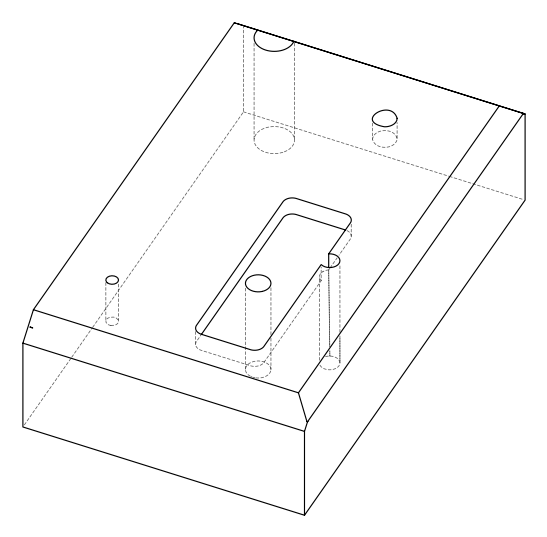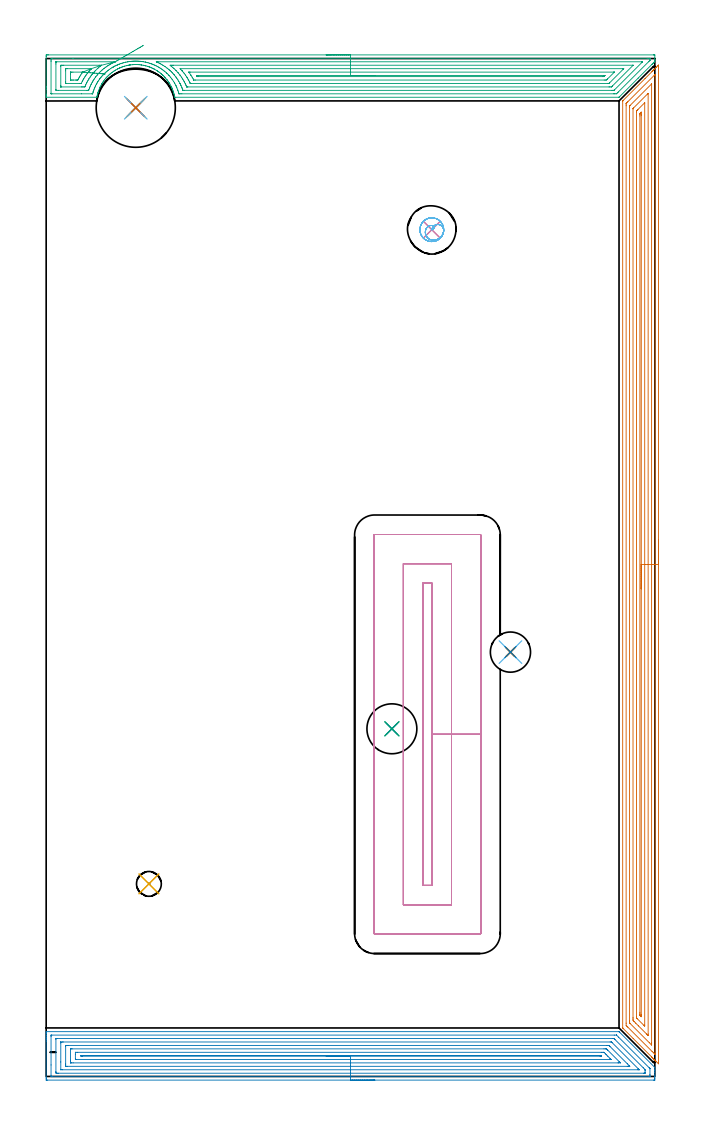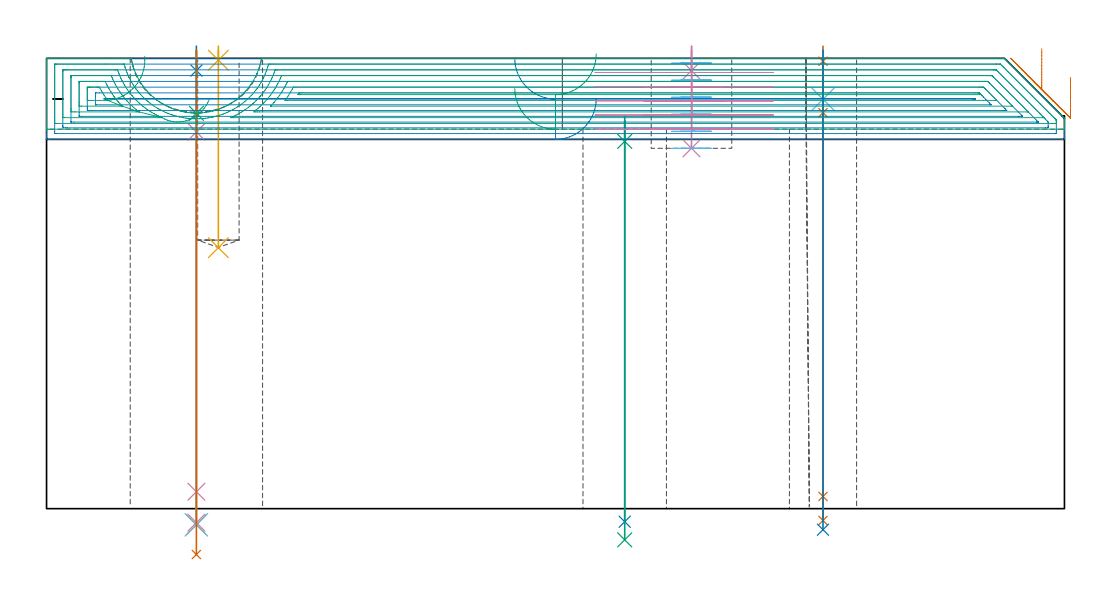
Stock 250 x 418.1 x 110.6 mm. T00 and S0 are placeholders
(PLAN: 22 operations, 14 tool changes, 64.5 min)
(1 SPOT_DRILL | STEP1HOLE | NXT0321_9005460120000 | 0.03 min | 3 mm3)
(2 SPOT_DRILL_1 | STEP1HOLE_1 | NXT0321_9005460120000 | 0.05 min | 183 mm3)
(3 SPOT_DRILL_2 | STEP1HOLE_2 | NXT0321_9005460120000 | 0.05 min | 2143 mm3)
(4 SPOT_DRILL_3 | STEP1POCKET | NXT0321_9005460120000 | 0.05 min | 183 mm3)
(5 SPOT_DRILL_4 | STEP1POCKET_1 | NXT0321_9005460120000 | 0.03 min | 1 mm3)
(6 DRILL_BLIND_HOLE_INTO_CENTER | STEP1HOLE | NXT0301_038 | 0.05 min | 318 mm3)
(7 GUN_DRILL_THROUGH_HOLE | STEP1HOLE | UGT0307_002 | 0.53 min | 2832 mm3)
(8 SPADE_DRILL_TO_ENLARGE_THROUGH_HOLE | STEP1HOLE | UGT0306_007 | 0.47 min | 20452 mm3)
(9 DRILL_BLIND_HOLE_INTO_CENTER_1 | STEP1HOLE_1 | NXT0301_061 | 0.06 min | 661 mm3)
(10 GUN_DRILL_THROUGH_HOLE_1 | STEP1HOLE_1 | UGT0307_005 | 0.53 min | 5273 mm3)
(11 DRILL_TO_ENLARGE_THROUGH_HOLE | STEP1HOLE_1 | NXT0301_102 | 0.47 min | 9668 mm3)
(12 DRILL_TO_ENLARGE_THROUGH_HOLE_1 | STEP1HOLE_1 | NXT0301_102 | 0.47 min | 0 mm3)
(13 DRILL_TO_ENLARGE_THROUGH_HOLE_2 | STEP1HOLE_1 | UGT0301_001 | 0.5 min | 75901 mm3)
(14 DRILL_THROUGH_HOLE_INTO_CENTER | STEP1HOLE_2 | NXT0301_065 | 0.4 min | 6303 mm3)
(15 DRILL_TO_ENLARGE_THROUGH_HOLE_3 | STEP1HOLE_2 | UGT0301_050 | 0.42 min | 28011 mm3)
(16 DRILL_BLIND_HOLE_INTO_CENTER_2 | STEP1POCKET | NXT0301_128 | 0.1 min | 2188 mm3)
(17 DRILL_BLIND_HOLE_INTO_CENTER_3 | STEP1POCKET_1 | NXT0301_073 | 0.2 min | 3678 mm3)
(18 MILL_ROUGH_BLIND_HOLE_CONTOUR | STEP1POCKET | NXT0201_013 | Spiral | 1.37 min | 4421 mm3)
(19 AREA_MILL | FG_CHAMFER_SURFACE | UGT0205_001 | 19.2 min | 45037 mm3)
(20 AREA_MILL_1 | FG_CHAMFER_SURFACE_1 | UGT0205_001 | 15.83 min | 47993 mm3)
(21 AREA_MILL_2 | FG_CHAMFER_SURFACE_2 | UGT0205_001 | 13.03 min | 34704 mm3)
(22 MILL_RECTANGULAR_POCKET | POCKET_RECTANGULAR_STRAIGHT | UGT0201_010 | Follow Part, ap 4, ae 75% | 10.64 min | 179984 mm3)
(TOOL NXT0321_9005460120000 | NC Spot Drill, 142deg, 12mm, Carbide, Uncoated | D12 PA142 FL30 Z2)
(TOOL NXT0301_038 | Carbide Drill 6.7mm [860.1-0670-034A1-MM 2214] | D6.7 PA140 FL53 Z2)
(TOOL UGT0307_002 | Gun Drill 6 mm | D6 PA130 FL24 Z1)
(TOOL UGT0306_007 | Spade Drill 16.5mm | D16.5 PA132 FL10 Z2)
(TOOL NXT0301_061 | Carbide Drill 9mm [860.1-0900-027A1-MM 2214] | D9 PA140 FL47 Z2)
(TOOL UGT0307_005 | Gun Drill 8.3 mm | D8.3 PA130 FL24 Z1)
(TOOL NXT0301_102 | Carbide Drill 13.5mm [860.1-1350-108A1-MM 2214] | D13.5 PA140 FL123 Z2)
(TOOL UGT0301_001 | Twist Drill 32.5 mm | D32.5 PA118 FL185 Z2)
(TOOL NXT0301_065 | Carbide Drill 9.4mm [860.1-0940-075A1-MM 2214] | D9.4 PA140 FL98 Z2)
(TOOL UGT0301_050 | Twist Drill 20.5 mm | D20.5 PA118 FL145 Z2)
(TOOL NXT0301_128 | Carbide Drill 12mm [861.1-1200-036A1-GP GC34] | D12 PA150 FL37.4 Z2)
(TOOL NXT0301_073 | Carbide Drill 10.2mm [860.1-1020-031A1-MM 2214] | D10.2 PA140 FL55 Z2)
(TOOL NXT0201_013 | ENDMILL 10mm | D10 FL30 Z4)
(TOOL UGT0205_001 | Chamfer Mill 20 x 3 x 45 deg. | D20 FL50 Z2)
(TOOL UGT0201_010 | End Mill 16 mm | D16 FL22 Z2)
(OP 1 SPOT_DRILL)
G17 G21 G94 G90
T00 M6
G54
G17 G0 G90 X190.7 Y174.3 S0 M3
G43 Z120.6 H0
G94 G81 G98 Z109.886 F250. R113.6
G80
M5
M2
(OP 2 SPOT_DRILL_1)
G17 G21 G94 G90
T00 M6
G54
G17 G0 G90 X36.8 Y397.9 S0 M3
G43 Z120.6 H0
G94 G81 G98 Z107.6 F250. R113.6
G80
M5
M2
(OP 3 SPOT_DRILL_2)
G17 G21 G94 G90
T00 M6
G54
G17 G0 G90 X142. Y142.8 S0 M3
G43 Z120.6 H0
G94 G81 G98 Z90.2 F250. R96.2
G80
M5
M2
(OP 4 SPOT_DRILL_3)
G17 G21 G94 G90
T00 M6
G54
G17 G0 G90 X158.4 Y347.8 S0 M3
G43 Z120.6 H0
G94 G81 G98 Z107.6 F250. R113.6
G80
M5
M2
(OP 5 SPOT_DRILL_4)
G17 G21 G94 G90
T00 M6
G54
G17 G0 G90 X42.2 Y79.1 S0 M3
G43 Z120.6 H0
G94 G81 G98 Z110.161 F250. R113.6
G80
M5
M2
(OP 6 DRILL_BLIND_HOLE_INTO_CENTER)
G17 G21 G94 G90
T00 M6
G54
G17 G0 G90 X190.7 Y174.3 S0 M3
G43 Z120.6 H1
G94 G81 G98 Z100.55 F250. R112.6
G80
M5
M2
(OP 7 GUN_DRILL_THROUGH_HOLE)
G17 G21 G94 G90
T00 M6
G54
G17 G0 G90 X190.7 Y174.3 M8
G43 Z120.6 H0
Z110.357
S716 M3
G94 G1 Z97.243 F125. M26
G4 X.084
Z3. F250.
G4 X.084
Z-2.899 F125.
G4 X.084
M5
M9
G0 Z110.357
Z120.6
M2
(OP 8 SPADE_DRILL_TO_ENLARGE_THROUGH_HOLE)
G17 G21 G94 G90
T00 M6
G54
G17 G0 G90 X190.7 Y174.3 S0 M3
G43 Z120.6 H0
G94 G73 G98 Z-5.173 F250. Q14.472 R112.6
G80
M5
M2
(OP 9 DRILL_BLIND_HOLE_INTO_CENTER_1)
G17 G21 G94 G90
T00 M6
G54
G17 G0 G90 X36.8 Y397.9 S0 M3
G43 Z120.6 H1
G94 G81 G98 Z97.1 F250. R112.6
G80
M5
M2
(OP 10 GUN_DRILL_THROUGH_HOLE_1)
G17 G21 G94 G90
T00 M6
G54
G17 G0 G90 X36.8 Y397.9 M8
G43 Z120.6 H0
Z107.104
S716 M3
G94 G1 Z92.525 F125. M26
G4 X.084
Z4.15 F250.
G4 X.084
Z-3.435 F125.
G4 X.084
M5
M9
G0 Z107.104
Z120.6
M2
(OP 11 DRILL_TO_ENLARGE_THROUGH_HOLE)
G17 G21 G94 G90
T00 M6
G54
G17 G0 G90 X36.8 Y397.9 S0 M3
G43 Z120.6 H1
G94 G73 G98 Z-3.957 F250. Q12.729 R112.6
G80
M5
M2
(OP 12 DRILL_TO_ENLARGE_THROUGH_HOLE_1)
G17 G21 G94 G90
T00 M6
G54
G17 G0 G90 X36.8 Y397.9 S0 M3
G43 Z120.6 H1
G94 G73 G98 Z-3.957 F250. Q12.729 R112.6
G80
M5
M2
(OP 13 DRILL_TO_ENLARGE_THROUGH_HOLE_2)
G17 G21 G94 G90
T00 M6
G54
G17 G0 G90 X36.8 Y397.9 S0 M3
G43 Z120.6 H0
G94 G73 G98 Z-11.264 F250. Q30.466 R112.6
G80
M5
M2
(OP 14 DRILL_THROUGH_HOLE_INTO_CENTER)
G17 G21 G94 G90
T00 M6
G54
G17 G0 G90 X142. Y142.8 S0 M3
G43 Z120.6 H1
G94 G73 G98 Z-3.211 F250. Q8.765 R95.2
G80
M5
M2
(OP 15 DRILL_TO_ENLARGE_THROUGH_HOLE_3)
G17 G21 G94 G90
T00 M6
G54
G17 G0 G90 X142. Y142.8 S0 M3
G43 Z120.6 H0
G94 G73 G98 Z-7.659 F250. Q20.172 R95.2
G80
M5
M2
(OP 16 DRILL_BLIND_HOLE_INTO_CENTER_2)
G17 G21 G94 G90
T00 M6
G54
G17 G0 G90 X158.4 Y347.8 S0 M3
G43 Z120.6 H1
G94 G81 G98 Z88.5 F250. R112.6
G80
M5
M2
(OP 17 DRILL_BLIND_HOLE_INTO_CENTER_3)
G17 G21 G94 G90
T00 M6
G54
G17 G0 G90 X42.2 Y79.1 S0 M3
G43 Z120.6 H1
G94 G81 G98 Z64.1 F250. R112.6
G80
M5
M2
(OP 18 MILL_ROUGH_BLIND_HOLE_CONTOUR)
G17 G21 G94 G90
T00 M6
G54
G17 G0 G90 X158.4 Y347.8 S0 M3
G43 Z120.6 H0
Z109.417
G94 G3 X158.455 Y349.54 R0.871 F250.
X155.955 Y347.954 R2.518
X158.639 Y343.522 R3.252
X163.261 Y347.186 R4.215
X159.014 Y352.661 R4.9
X163.261 Y347.186 R-4.9
X161.138 Y349.924 R2.45
X158.4 Y347.8 R2.45
G0 Z105.233
G3 X158.455 Y349.54 R0.871
X155.955 Y347.954 R2.518
X158.639 Y343.522 R3.252
X163.261 Y347.186 R4.215
X159.014 Y352.661 R4.9
X163.261 Y347.186 R-4.9
X161.138 Y349.924 R2.45
X158.4 Y347.8 R2.45
G0 Z101.05
G3 X158.455 Y349.54 R0.871
X155.955 Y347.954 R2.518
X158.639 Y343.522 R3.252
X163.261 Y347.186 R4.215
X159.014 Y352.661 R4.9
X163.261 Y347.186 R-4.9
X161.138 Y349.924 R2.45
X158.4 Y347.8 R2.45
G0 Z96.867
G3 X158.455 Y349.54 R0.871
X155.955 Y347.954 R2.518
X158.639 Y343.522 R3.252
X163.261 Y347.186 R4.215
X159.014 Y352.661 R4.9
X163.261 Y347.186 R-4.9
X161.138 Y349.924 R2.45
X158.4 Y347.8 R2.45
G0 Z92.683
G3 X158.455 Y349.54 R0.871
X155.955 Y347.954 R2.518
X158.639 Y343.522 R3.252
X163.261 Y347.186 R4.215
X159.014 Y352.661 R4.9
X163.261 Y347.186 R-4.9
X161.138 Y349.924 R2.45
X158.4 Y347.8 R2.45
G0 Z88.5
G3 X158.455 Y349.54 R0.871
X155.955 Y347.954 R2.518
X158.639 Y343.522 R3.252
X163.261 Y347.186 R4.215
X159.014 Y352.661 R4.9
X163.261 Y347.186 R-4.9
X161.138 Y349.924 R2.45
X158.4 Y347.8 R2.45
G0 Z120.6
M5
M2
(OP 19 AREA_MILL)
G17 G21 G94 G90
T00 M6
G54
G17 G0 G90 X251.5 Y220.3 S1061 M3
G43 Z120.6 H0
Z105.9
G94 G1 Y220.262 Z105.028 F250.
Y220.148 Z104.163
Y219.959 Z103.312
Y219.697 Z102.48
Y219.363 Z101.674
Y218.96 Z100.9
Y218.491 Z100.164
Y217.96 Z99.472
Y217.371 Z98.829
Y216.728 Z98.24
Y216.036 Z97.708
Y215.3 Z97.24
Y214.526 Z96.837
Y213.72 Z96.503
Y212.888 Z96.241
Y212.036 Z96.052
Y211.171 Z95.938
Y210.3 Z95.9
X251.499 Y5.32
X251.496 Y5.208 Z95.902
X251.494 Y5.206 Z95.904
X250.44 Y6.259 Z96.958
X250.271 Y6.426 Z97.123
X250.11 Y6.589 Z97.288
X249.994 Y6.705 Z97.404
X249.834 Y6.863 Z97.561
X249.682 Y7.017 Z97.716
X249.547 Y7.152 Z97.851
X249.397 Y7.301 Z97.998
X249.253 Y7.446 Z98.144
X249.101 Y7.598 Z98.297
X248.96 Y7.738 Z98.436
X248.825 Y7.874 Z98.573
X248.654 Y8.045 Z98.744
X241.089 Y15.61 Z106.309
X236.951 Y19.749 Z110.448
X236.805 Y19.894 Z110.591
X236.8 Y20.1 Z110.6
Y400.5
X236.803 Y400.695 Z110.589
X236.92 Y400.82 Z110.479
X245.975 Y409.876 Z101.423
X248.825 Y412.726 Z98.573
X248.96 Y412.862 Z98.436
X249.1 Y413.001 Z98.297
X249.253 Y413.154 Z98.144
X249.397 Y413.299 Z97.998
X249.547 Y413.448 Z97.851
X249.682 Y413.583 Z97.716
X249.834 Y413.737 Z97.561
X250.336 Y414.236 Z97.064
X250.589 Y414.49 Z96.809
X250.709 Y414.61 Z96.687
X251.268 Y415.168 Z96.132
X251.391 Y415.291 Z96.008
X251.485 Y415.383 Z95.913
X251.495 Z95.904
X251.499 Z95.899
X251.5 Y210.3 Z95.9
X250.086 Z97.314
X250.085 Y9.574 Z97.315
X250.084 Y9.384 Z97.316
X250.081 Y9.178 Z97.319
X250.079 Y9.091 Z97.321
X250.031 Y9.131 Z97.369
X249.768 Y9.384 Z97.632
X249.397 Y9.753 Z98.003
X248.872 Y10.277 Z98.528
X238.903 Y20.247 Z108.497
X238.535 Y20.617 Z108.865
X238.349 Y20.808 Z109.051
X238.256 Y20.905 Z109.144
X238.221 Y20.951 Z109.179
X238.214 Y21.886 Z109.186
Y398.714
X238.216 Y399.415 Z109.184
X238.22 Y399.607 Z109.18
X238.221 Y399.647 Z109.179
X238.246 Y399.684 Z109.154
X238.311 Y399.755 Z109.089
X238.41 Y399.858 Z108.99
X238.534 Y399.984 Z108.866
X238.903 Y400.353 Z108.497
X249.765 Y411.215 Z97.635
X249.867 Y411.315 Z97.533
X250.025 Y411.467 Z97.375
X250.078 Y411.516 Z97.322
X250.082 Y411.409 Z97.318
X250.084 Y411.215 Z97.316
X250.085 Y411.027 Z97.315
X250.086 Y210.3 Z97.314
X248.672 Z98.728
X248.671 Y13.697 Z98.729
X248.667 Y12.956 Z98.733
X248.666 Y12.953 Z98.734
X248.65 Y12.956 Z98.75
X248.523 Y13.079 Z98.878
X247.75 Y13.849 Z99.65
X239.778 Y21.823 Z107.622
X239.716 Y21.886 Z107.684
X239.652 Y21.959 Z107.748
X239.635 Y22.003 Z107.765
X239.633 Y22.033 Z107.767
X239.629 Y22.779 Z107.771
Y22.931
Y397.973
X239.631 Y398.344 Z107.769
X239.633 Y398.529 Z107.767
X239.636 Y398.617 Z107.764
X239.716 Y398.714 Z107.684
X239.746 Y398.746 Z107.654
X239.778 Y398.778 Z107.622
X248.582 Y407.583 Z98.818
X248.645 Y407.644 Z98.755
X248.657 Y407.649 Z98.743
X248.665 Y407.651 Z98.735
X248.667 Y407.644 Z98.733
X248.671 Y407.543 Z98.729
Y407.492
X248.672 Y210.3 Z98.728
X247.257 Z100.143
Y17.421
X247.256 Y16.928 Z100.144
X247.254 Y16.857 Z100.146
X247.251 Y16.818 Z100.149
X247.248 Y16.813 Z100.152
X247.18 Y16.877 Z100.22
X246.914 Y17.136 Z100.486
X246.774 Y17.275 Z100.626
X246.628 Y17.421 Z100.772
X243.276 Y20.773 Z104.124
X242.163 Y21.886 Z105.237
X241.527 Y22.525 Z105.873
X241.279 Y22.779 Z106.121
X241.05 Y23.031 Z106.35
X241.046 Y23.269 Z106.354
X241.044 Y23.672 Z106.356
X241.043 Y24.166 Z106.357
Y397.422
X241.045 Y397.522 Z106.355
X241.048 Y397.571 Z106.352
X241.051 Y397.59 Z106.349
X241.065 Y397.606 Z106.335
X241.271 Y397.821 Z106.129
X247.144 Y403.694 Z100.256
X247.204 Y403.752 Z100.196
X247.246 Y403.787 Z100.154
X247.25 Y403.789 Z100.15
X247.253 Y403.777 Z100.147
X247.256 Y403.745 Z100.144
X247.257 Y403.692 Z100.143
Y403.578
Y210.3
X245.843 Z101.557
Y21.05
X245.842 Y20.993 Z101.558
X245.836 Y20.676 Z101.564
X245.734 Y20.773 Z101.666
X245.507 Y20.993 Z101.893
X242.826 Y23.672 Z104.574
X242.673 Y23.827 Z104.727
X242.55 Y23.955 Z104.85
X242.47 Y24.04 Z104.93
X242.464 Y24.091 Z104.936
X242.457 Y24.507 Z104.943
Y24.565
Y396.035
X242.462 Y396.453 Z104.938
X242.464 Y396.553 Z104.936
X242.518 Y396.612 Z104.882
X242.613 Y396.712 Z104.787
X242.826 Y396.928 Z104.574
X243.053 Y397.155 Z104.347
X245.704 Y399.806 Z101.696
X245.801 Y399.903 Z101.599
X245.817 Y399.917 Z101.583
X245.833 Y399.928 Z101.567
X245.836 Z101.564
X245.838 Y399.911 Z101.562
X245.843 Y399.664 Z101.557
Y399.607
Y210.3
X244.429 Z102.971
Y25.458
X244.428 Y25.174 Z102.972
X244.423 Y24.565 Z102.977
X244.422 Y24.547 Z102.978
X244.392 Y24.565 Z103.008
X244.15 Y24.801 Z103.25
X243.99 Y24.965 Z103.41
X243.91 Y25.049 Z103.49
X243.878 Y25.096 Z103.522
X243.876 Y25.173 Z103.524
X243.873 Y25.458 Z103.527
X243.872 Y25.742 Z103.528
X243.871 Y26.351 Z103.529
Y394.534
X243.873 Y395.142 Z103.527
X243.875 Y395.423 Z103.525
X243.878 Y395.517 Z103.522
X243.937 Y395.579 Z103.463
X244.15 Y395.8 Z103.25
X244.266 Y395.917 Z103.134
X244.384 Y396.035 Z103.016
X244.402 Y396.049 Z102.998
X244.417 Y396.059 Z102.983
X244.422 Y396.035 Z102.978
X244.425 Y396.001 Z102.975
X244.428 Y395.752 Z102.972
X244.429 Y395.142 Z102.971
Y394.857
Y210.3
Y209.428 Z103.009
Y208.563 Z103.123
Y207.712 Z103.312
Y206.88 Z103.574
Y206.074 Z103.908
Y205.3 Z104.311
Y204.564 Z104.78
Y203.872 Z105.311
Y203.229 Z105.9
Y202.639 Z106.543
Y202.108 Z107.235
Y201.64 Z107.971
Y201.237 Z108.745
Y200.903 Z109.551
Y200.641 Z110.383
Y200.452 Z111.235
Y200.338 Z112.099
Y200.3 Z112.971
G0 Z120.6
M5
M2
(OP 20 AREA_MILL_1)
G17 G21 G94 G90
T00 M6
G54
G17 G0 G90 X135. Y-1.5 S1061 M3
G43 Z120.6 H0
Z100.7
G94 G1 X134.962 Z99.828 F250.
X134.848 Z98.964
X134.659 Z98.112
X134.397 Z97.28
X134.063 Z96.474
X133.66 Z95.7
X133.191 Z94.964
X132.66 Z94.272
X132.071 Z93.629
X131.428 Z93.04
X130.736 Z92.509
X130. Z92.04
X129.226 Z91.637
X128.42 Z91.303
X127.588 Z91.041
X126.736 Z90.852
X125.871 Z90.738
X125. Z90.7
X0.596
X0.011 Y-1.494 Z90.703
X0.007 Y-1.492 Z90.705
X0.002 Y-0.91 Z91.288
X0. Y-0.314 Z91.883
Y14.54 Z106.734
Y15.135 Z107.329
Y15.727 Z107.924
Y16.027 Z108.223
Y16.618 Z108.814
Y16.918 Z109.113
Y17.518 Z109.718
Y17.81 Z110.009
Y18.003 Z110.202
X0.008 Y18.354 Z110.545
X0.01 Y18.397 Z110.588
X0.15 Y18.4 Z110.6
X235.135
X235.295 Y18.395 Z110.591
X235.43 Y18.27 Z110.47
X235.47 Y18.23 Z110.43
X235.581 Y18.121 Z110.317
X250. Y3.701 Z95.898
Y3.547 Z95.747
Y2.656 Z94.855
Y2.365 Z94.565
Y1.765 Z93.96
Y0.573 Z92.77
Y-0.018 Z92.176
Y-0.614 Z91.581
X249.998 Y-0.91 Z91.286
X249.993 Y-1.491 Z90.705
X249.988 Y-1.493 Z90.703
X249.404 Y-1.5 Z90.7
X125.
Y-0.086 Z92.114
X2.38 Y-0.085 Z92.115
X2.312 Y-0.084 Z92.116
X2.177 Y-0.079 Z92.121
X2.01 Y-0.066 Z92.134
X2.008 Y-0.018 Z92.182
X2.001 Y0.36 Z92.56
X2. Y4.723 Z96.923
X2.001 Y16.405 Z108.605
X2.008 Y16.918 Z109.118
X2.01 Y16.963 Z109.163
X2.024 Y16.979 Z109.179
X2.312 Y16.986 Z109.186
X233.352
X234.178 Y16.983 Z109.183
X234.244 Y16.98 Z109.18
X234.26 Y16.978 Z109.178
X234.283 Y16.96 Z109.16
X234.329 Y16.918 Z109.118
X235.135 Y16.115 Z108.315
X247.703 Y3.547 Z95.747
X247.783 Y3.464 Z95.664
X247.942 Y3.296 Z95.496
X247.99 Y3.237 Z95.437
X247.994 Y3.215 Z95.415
X247.999 Y3.169 Z95.369
X248. Y0.873 Z93.073
X247.999 Y0.495 Z92.695
X247.992 Y-0.018 Z92.182
X247.99 Y-0.063 Z92.137
X247.975 Y-0.079 Z92.121
X247.688 Y-0.086 Z92.114
X125.
Y1.328 Z93.528
X5.055 Y1.329 Z93.529
X4.598 Y1.33 Z93.53
X4.163 Y1.333 Z93.533
X4.027 Y1.335 Z93.535
X4.01 Y1.602 Z93.802
X4.004 Y1.765 Z93.965
X4.001 Y1.927 Z94.127
Y15.297 Z107.497
X4.006 Y15.461 Z107.661
X4.01 Y15.564 Z107.764
X4.055 Y15.566 Z107.766
X4.163 Y15.568 Z107.768
X4.619 Y15.571 Z107.771
X232.916
X233.134 Y15.57 Z107.77
X233.187 Y15.567 Z107.767
X233.211 Y15.565 Z107.765
X233.24 Y15.549 Z107.749
X233.352 Y15.445 Z107.645
X233.665 Y15.135 Z107.335
X245.253 Y3.547 Z95.747
X245.837 Y2.959 Z95.159
X245.981 Y2.808 Z95.008
X245.99 Y2.656 Z94.856
X245.997 Y2.496 Z94.696
X245.999 Y1.765 Z93.965
Y1.602 Z93.802
X245.994 Y1.438 Z93.638
X245.99 Y1.336 Z93.536
X245.945 Y1.334 Z93.534
X245.837 Y1.332 Z93.532
X245.381 Y1.329 Z93.529
X125. Y1.328 Z93.528
Y2.743 Z94.943
X6.752
X6.028 Y2.748 Z94.948
X6.013 Y2.749 Z94.949
X6.01 Y2.763 Z94.963
X6.005 Y2.811 Z95.011
X6.001 Y2.909 Z95.109
X6. Y5.945 Z98.145
Y13.772 Z105.972
X6.002 Y13.981 Z106.181
X6.005 Y14.086 Z106.286
X6.01 Y14.137 Z106.337
X6.015 Y14.151 Z106.351
X6.038 Y14.152 Z106.352
X6.839 Y14.157 Z106.357
X6.925
X231.655
X232.057 Y14.155 Z106.355
X232.157 Y14.152 Z106.352
X232.179 Y14.151 Z106.351
X232.207 Y14.132 Z106.332
X232.275 Y14.069 Z106.269
X232.46 Y13.89 Z106.09
X243.161 Y3.189 Z95.389
X243.5 Y2.845 Z95.045
X243.57 Y2.769 Z94.969
X243.587 Y2.749 Z94.949
X243.562 Y2.747 Z94.947
X243.483 Y2.745 Z94.945
X243.161 Y2.743 Z94.943
X243.075
X125.
Y4.157 Z96.357
X8.622
X8.01 Y4.159 Z96.359
X8.008 Y4.16 Z96.36
X8.003 Y4.166 Z96.366
X8.001 Y4.439 Z96.639
X8. Y5.061 Z97.261
X8.001 Y12.461 Z104.661
X8.003 Y12.617 Z104.817
X8.007 Y12.694 Z104.894
X8.009 Y12.728 Z104.928
X8.059 Y12.736 Z104.936
X8.343 Y12.74 Z104.94
X8.622 Y12.742 Z104.942
X9.232 Y12.743 Z104.943
X230.395
X230.676 Y12.742 Z104.942
X230.958 Y12.739 Z104.939
X231.142 Y12.736 Z104.936
X231.242 Y12.648 Z104.848
X231.437 Y12.461 Z104.661
X231.568 Y12.333 Z104.533
X238.702 Y5.199 Z97.399
X239.461 Y4.439 Z96.639
X239.594 Y4.302 Z96.502
X239.717 Y4.163 Z96.363
X239.692 Y4.161 Z96.361
X239.594 Y4.16 Z96.36
X238.984 Y4.157 Z96.357
X238.702
X125.
Y5.571 Z97.771
X11.056
X10.406 Y5.572 Z97.772
X10.162 Y5.574 Z97.774
X10.052 Y5.578 Z97.778
X10.009 Y5.583 Z97.783
X10.007 Y5.607 Z97.807
X10.002 Y5.734 Z97.934
X10. Y6.222 Z98.422
Y6.627 Z98.827
X10.001 Y11.083 Z103.283
X10.006 Y11.219 Z103.419
X10.01 Y11.32 Z103.52
X10.081 Y11.322 Z103.522
X10.406 Y11.327 Z103.527
X10.647 Y11.328 Z103.528
X229.134 Y11.329 Z103.529
X229.785 Y11.327 Z103.527
X230.03 Y11.325 Z103.525
X230.102 Y11.322 Z103.522
X230.375 Y11.065 Z103.265
X230.577 Y10.873 Z103.073
X230.676 Y10.776 Z102.976
X235.326 Y6.126 Z98.326
X235.514 Y5.934 Z98.134
X235.86 Y5.578 Z97.778
X235.781 Y5.576 Z97.776
X235.135 Y5.572 Z97.772
X234.894 Y5.571 Z97.771
X125.
Y6.985 Z99.185
X12.189 Y6.986 Z99.186
X12.062 Y6.987 Z99.187
X12.026 Y6.99 Z99.19
X12.011 Y6.992 Z99.192
X12.009 Y7.001 Z99.201
X12.003 Y7.05 Z99.25
X12.001 Y7.113 Z99.313
X12. Y9.085 Z101.285
X12.004 Y9.787 Z101.987
X12.007 Y9.881 Z102.081
X12.01 Y9.901 Z102.101
X12.023 Y9.908 Z102.108
X12.065 Y9.911 Z102.111
X12.189 Y9.913 Z102.113
X12.953 Y9.915 Z102.115
X228.001
X228.766 Y9.914 Z102.114
X228.893 Y9.912 Z102.112
X229.02 Y9.908 Z102.108
X229.09 Y9.902 Z102.102
X229.13 Y9.865 Z102.065
X229.212 Y9.787 Z101.987
X229.785 Y9.218 Z101.418
X230.107 Y8.896 Z101.096
X230.676 Y8.327 Z100.527
X231.568 Y7.434 Z99.634
X231.886 Y7.113 Z99.313
X231.99 Y7.003 Z99.203
X231.998 Y6.993 Z99.193
X231.975 Y6.991 Z99.191
X231.909 Y6.988 Z99.188
X231.824 Y6.986 Z99.186
X231.696 Y6.985 Z99.185
X125.
Y8.4 Z100.6
X14.865
X14.465 Y8.403 Z100.603
X14.369 Y8.407 Z100.607
X14.053 Y8.45 Z100.65
X14.375 Y8.494 Z100.694
X14.764 Y8.499 Z100.699
X14.865 Y8.5 Z100.7
X227.505
X227.9 Y8.498 Z100.698
X228.001 Y8.496 Z100.696
X228.046 Y8.494 Z100.694
X228.096 Y8.446 Z100.646
X228.134 Y8.406 Z100.606
X228.101 Y8.404 Z100.604
X228.001 Y8.402 Z100.602
X227.606 Y8.4 Z100.6
X227.505
X125.
X124.128 Z100.638
X123.263 Z100.751
X122.412 Z100.94
X121.58 Z101.203
X120.774 Z101.536
X120. Z101.939
X119.264 Z102.408
X118.572 Z102.939
X117.929 Z103.528
X117.339 Z104.172
X116.808 Z104.864
X116.34 Z105.6
X115.937 Z106.373
X115.603 Z107.179
X115.341 Z108.011
X115.152 Z108.863
X115.038 Z109.728
X115. Z110.6
G0 Z120.6
M5
M2
(OP 21 AREA_MILL_2)
G17 G21 G94 G90
T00 M6
G54
G17 G0 G90 X115. Y419.6 S1061 M3
G43 Z120.6 H0
Z103.2
G94 G1 X115.038 Z102.328 F250.
X115.152 Z101.464
X115.341 Z100.612
X115.603 Z99.78
X115.937 Z98.974
X116.34 Z98.2
X116.808 Z97.464
X117.34 Z96.772
X117.929 Z96.129
X118.572 Z95.54
X119.264 Z95.009
X120. Z94.54
X120.774 Z94.137
X121.58 Z93.803
X122.412 Z93.541
X123.264 Z93.352
X124.128 Z93.238
X125. Z93.2
X249.404
X249.659 Y419.598 Z93.202
X249.997 Y419.591 Z93.205
X250. Y419.518 Z93.279
Y418.347 Z94.448
Y417.757 Z95.042
Y417.256 Z95.543
X249.999 Y417.033 Z95.76
X249.989 Y416.889 Z95.9
X249.85 Y416.749 Z96.049
X249.697 Y416.595 Z96.2
X249.547 Y416.446 Z96.352
X249.404 Y416.303 Z96.495
X249.259 Y416.157 Z96.639
X249.117 Y416.016 Z96.782
X248.958 Y415.857 Z96.941
X248.821 Y415.719 Z97.077
X243.161 Y410.061 Z102.738
X235.581 Y402.48 Z110.318
X235.406 Y402.306 Z110.492
X235.295 Y402.203 Z110.589
X235.135 Y402.2 Z110.6
X53.211
X52.806 Y402.207 Z110.593
X52.582 Y403.266 Z109.534
X52.477 Y403.661 Z109.139
X52.361 Y404.055 Z108.744
X52.253 Y404.378 Z108.419
X52.221 Y404.474 Z108.325
X52.064 Y404.946 Z107.853
X51.718 Y405.835 Z106.961
X51.688 Y405.905 Z106.89
X51.606 Y406.081 Z106.712
X51.529 Y406.251 Z106.548
X51.498 Y406.318 Z106.48
X51.295 Y406.728 Z106.072
X50.816 Y407.617 Z105.18
X50.682 Y407.834 Z104.962
X50.529 Y408.085 Z104.715
X50.405 Y408.272 Z104.524
X50.286 Y408.456 Z104.344
X50.251 Y408.509 Z104.291
X50.09 Y408.74 Z104.06
X49.9 Y409.01 Z103.787
X49.794 Y409.148 Z103.647
X49.644 Y409.344 Z103.455
X49.601 Y409.4 Z103.399
X49.006 Y410.122 Z102.676
X48.858 Y410.29 Z102.508
X48.695 Y410.462 Z102.335
X48.455 Y410.716 Z102.083
X48.102 Y411.073 Z101.726
X47.987 Y411.181 Z101.618
X47.861 Y411.294 Z101.505
X47.81 Y411.338 Z101.459
X47.75 Y411.392 Z101.407
X47.563 Y411.559 Z101.24
X47.482 Y411.63 Z101.166
X47.386 Y411.717 Z101.082
X47.266 Y411.824 Z100.975
X47.218 Y411.866 Z100.932
X47.148 Y411.922 Z100.874
X46.975 Y412.065 Z100.735
X46.966 Y412.073 Z100.727
X46.324 Y412.562 Z100.236
X45.987 Y412.798 Z99.999
X45.745 Y412.962 Z99.836
X45.631 Y413.035 Z99.763
X45.43 Y413.163 Z99.635
X44.536 Y413.687 Z99.113
X44.379 Y413.772 Z99.028
X44.22 Y413.854 Z98.946
X43.981 Y413.966 Z98.831
X43.848 Y414.029 Z98.766
X43.642 Y414.128 Z98.669
X43.341 Y414.258 Z98.539
X42.748 Y414.516 Z98.283
X42.445 Y414.633 Z98.163
X42.31 Y414.682 Z98.115
X42.14 Y414.743 Z98.052
X42.064 Y414.767 Z98.027
X41.854 Y414.839 Z97.961
X41.841 Y414.843 Z97.957
X41.618 Y414.904 Z97.89
X40.96 Y415.095 Z97.701
X40.807 Y415.131 Z97.665
X40.726 Y415.15 Z97.645
X40.244 Y415.266 Z97.533
X40.066 Y415.308 Z97.491
X39.835 Y415.348 Z97.449
X39.172 Y415.466 Z97.333
X39.038 Y415.482 Z97.317
X38.943 Y415.493 Z97.304
X38.278 Y415.574 Z97.223
X38.051 Y415.593 Z97.2
X37.864 Y415.61 Z97.187
X37.688 Y415.62 Z97.178
X37.384 Y415.637 Z97.161
X36.743 Z97.154
X36.49 Y415.64 Z97.156
X36.279 Y415.637 Z97.161
X36.268
X36.168 Y415.632 Z97.159
X36.15
X35.753 Y415.605 Z97.188
X35.596 Y415.594 Z97.199
X35.376 Y415.57 Z97.22
X34.701 Y415.501 Z97.293
X34.484 Y415.465 Z97.326
X34.294 Y415.437 Z97.359
X34.224 Y415.427 Z97.371
X34.034 Y415.396 Z97.401
X33.807 Y415.36 Z97.437
X33.592 Y415.312 Z97.481
X33.232 Y415.236 Z97.56
X32.913 Y415.168 Z97.63
X32.254 Y414.984 Z97.811
X32.019 Y414.92 Z97.878
X31.461 Y414.744 Z98.054
X31.363 Y414.707 Z98.09
X31.102 Y414.611 Z98.189
X30.691 Y414.441 Z98.355
X30.471 Y414.349 Z98.445
X30.255 Y414.263 Z98.537
X30.231 Y414.253 Z98.546
X30.025 Y414.155 Z98.642
X29.38 Y413.854 Z98.945
X29.337 Y413.831 Z98.967
X28.443 Y413.325 Z99.472
X28.4 Y413.298 Z99.499
X27.857 Y412.963 Z99.836
X27.614 Y412.798 Z100.
X27.549 Y412.754 Z100.044
X27.099 Y412.428 Z100.371
X26.655 Y412.091 Z100.708
X26.45 Y411.918 Z100.882
X26.284 Y411.776 Z101.02
X26.193 Y411.7 Z101.097
X25.761 Y411.32 Z101.478
X25.614 Y411.181 Z101.618
X25.337 Y410.9 Z101.896
X24.972 Y410.531 Z102.268
X24.867 Y410.425 Z102.374
X24.742 Y410.291 Z102.509
X24.674 Y410.211 Z102.587
X24.514 Y410.024 Z102.771
X24.361 Y409.847 Z102.949
X23.992 Y409.399 Z103.399
X23.654 Y408.945 Z103.854
X23.348 Y408.509 Z104.291
X23.079 Y408.102 Z104.698
X22.891 Y407.785 Z105.014
X22.792 Y407.619 Z105.181
X22.302 Y406.727 Z106.071
X22.185 Y406.501 Z106.297
X21.999 Y406.081 Z106.719
X21.891 Y405.837 Z106.963
X21.536 Y404.946 Z107.853
X21.291 Y404.242 Z108.556
X21.25 Y404.101 Z108.698
X21.236 Y404.054 Z108.744
X21.194 Y403.891 Z108.904
X21.156 Y403.747 Z109.049
X21.107 Y403.56 Z109.239
X21.004 Y403.165 Z109.635
X20.869 Y402.551 Z110.249
X20.822 Y402.336 Z110.457
X20.792 Y402.197 Z110.593
X20.661 Y402.2 Z110.6
X0.15
X0.01 Y402.202 Z110.588
X0.002 Y402.325 Z110.467
X0. Y402.454 Z110.345
Y402.863 Z109.936
Y403.453 Z109.342
Y405.5 Z107.297
Y406.081 Z106.713
Y406.667 Z106.128
Y418.933 Z93.864
X0.003 Y419.223 Z93.574
X0.01 Y419.592 Z93.205
X0.216 Y419.597 Z93.202
X0.596 Y419.599 Z93.201
X0.98 Y419.6 Z93.2
X125.
Y418.186 Z94.614
X246.893
X247.62 Y418.185 Z94.615
X247.787 Y418.183 Z94.617
X247.96 Y418.179 Z94.621
X247.991 Y418.175 Z94.625
X247.995 Y418.152 Z94.648
X247.997 Y418.126 Z94.674
X247.999 Y417.975 Z94.825
X247.993 Y417.471 Z95.329
X247.99 Y417.379 Z95.421
X247.977 Y417.339 Z95.461
X247.951 Y417.308 Z95.492
X247.871 Y417.224 Z95.576
X247.62 Y416.97 Z95.83
X247.431 Y416.781 Z96.019
X234.978 Y404.329 Z108.471
X234.609 Y403.97 Z108.83
X234.244 Y403.621 Z109.179
X234.075 Y403.619 Z109.181
X233.352 Y403.615 Z109.185
X233.187 Y403.614 Z109.186
X55.723
X54.995 Y403.615 Z109.185
X54.829 Y403.616 Z109.184
X54.582 Y403.621 Z109.179
X54.531 Y403.628 Z109.172
X54.512 Y403.679 Z109.121
X54.496 Y403.73 Z109.07
X54.41 Y404.028 Z108.772
X54.315 Y404.329 Z108.471
X54.103 Y404.993 Z107.807
X54.031 Y405.205 Z107.595
X53.994 Y405.312 Z107.488
X53.686 Y406.081 Z106.719
X53.382 Y406.79 Z106.01
X53.3 Y406.957 Z105.843
X53.211 Y407.134 Z105.666
X52.832 Y407.834 Z104.966
X52.697 Y408.079 Z104.721
X52.331 Y408.699 Z104.101
X52.32 Y408.716 Z104.084
X51.719 Y409.586 Z103.214
X51.428 Y409.974 Z102.826
X51.03 Y410.462 Z102.338
X50.536 Y411.047 Z101.753
X50.262 Y411.338 Z101.462
X49.644 Y411.965 Z100.835
X49.372 Y412.214 Z100.586
X48.752 Y412.764 Z100.036
X48.345 Y413.09 Z99.71
X47.861 Y413.461 Z99.339
X47.564 Y413.675 Z99.125
X47.146 Y413.966 Z98.834
X46.969 Y414.083 Z98.717
X46.638 Y414.292 Z98.509
X46.077 Y414.616 Z98.184
X45.676 Y414.843 Z97.957
X45.185 Y415.091 Z97.709
X44.687 Y415.332 Z97.468
X44.294 Y415.503 Z97.297
X43.789 Y415.719 Z97.081
X43.402 Y415.87 Z96.93
X43.154 Y415.962 Z96.838
X42.51 Y416.169 Z96.631
X41.854 Y416.363 Z96.437
X41.618 Y416.425 Z96.375
X40.932 Y416.595 Z96.205
X40.726 Y416.642 Z96.158
X40.665 Y416.656 Z96.144
X39.835 Y416.802 Z95.998
X39.581 Y416.844 Z95.956
X38.943 Y416.924 Z95.876
X38.562 Y416.969 Z95.831
X38.051 Y417.013 Z95.787
X37.6 Y417.038 Z95.762
X37.159 Y417.046 Z95.754
X36.697 Y417.049 Z95.751
X36.268 Y417.045 Z95.755
X35.827 Y417.028 Z95.772
X35.376 Y416.996 Z95.804
X35.004 Y416.96 Z95.84
X34.484 Y416.904 Z95.896
X34.206 Y416.868 Z95.932
X33.592 Y416.772 Z96.028
X33.439 Y416.745 Z96.055
X32.7 Y416.601 Z96.199
X32.67 Y416.595 Z96.205
X31.809 Y416.374 Z96.426
X31.288 Y416.23 Z96.57
X30.917 Y416.115 Z96.685
X30.612 Y416.018 Z96.782
X30.025 Y415.802 Z96.998
X29.964 Y415.778 Z97.022
X29.817 Y415.719 Z97.081
X29.336 Y415.52 Z97.28
X29.252 Y415.485 Z97.315
X29.133 Y415.431 Z97.369
X28.727 Y415.242 Z97.558
X28.241 Y415.01 Z97.79
X28.129 Y414.953 Z97.847
X27.925 Y414.843 Z97.957
X27.559 Y414.637 Z98.163
X27.478 Y414.591 Z98.209
X27.35 Y414.516 Z98.284
X27.004 Y414.306 Z98.494
X26.458 Y413.973 Z98.827
X26.447 Y413.966 Z98.834
X25.937 Y413.602 Z99.198
X25.566 Y413.332 Z99.468
X25.251 Y413.09 Z99.71
X24.935 Y412.834 Z99.966
X24.674 Y412.618 Z100.182
X24.457 Y412.427 Z100.373
X24.22 Y412.214 Z100.586
X23.997 Y412.003 Z100.797
X23.783 Y411.795 Z101.005
X23.553 Y411.563 Z101.237
X23.335 Y411.338 Z101.462
X23.122 Y411.111 Z101.689
X22.891 Y410.857 Z101.943
X22.707 Y410.642 Z102.158
X22.558 Y410.462 Z102.338
X22.311 Y410.155 Z102.645
X21.999 Y409.756 Z103.044
X21.926 Y409.658 Z103.142
X21.875 Y409.586 Z103.214
X21.566 Y409.135 Z103.665
X21.284 Y408.71 Z104.09
X21.107 Y408.43 Z104.37
X20.888 Y408.049 Z104.751
X20.767 Y407.834 Z104.966
X20.575 Y407.48 Z105.32
X20.296 Y406.957 Z105.843
X20.269 Y406.904 Z105.896
X20.215 Y406.786 Z106.014
X20.002 Y406.291 Z106.509
X19.915 Y406.081 Z106.719
X19.749 Y405.664 Z107.136
X19.573 Y405.205 Z107.595
X19.507 Y405.025 Z107.775
X19.324 Y404.498 Z108.302
X19.285 Y404.367 Z108.433
X19.275 Y404.329 Z108.471
X19.1 Y403.672 Z109.128
X19.087 Y403.637 Z109.163
X19.08 Y403.623 Z109.177
X19.066 Y403.621 Z109.179
X18.977 Y403.617 Z109.183
X18.796 Y403.615 Z109.185
X14.478 Y403.614 Z109.186
X2.38 Y403.615 Z109.185
X2.213 Y403.617 Z109.183
X2.04 Y403.621 Z109.179
X2.009 Y403.625 Z109.175
X2.005 Y403.648 Z109.152
X2.003 Y403.674 Z109.126
X2. Y403.826 Z108.974
Y416.968 Z95.832
X2.003 Y417.471 Z95.329
X2.008 Y417.836 Z94.964
X2.026 Y418.179 Z94.621
X2.38 Y418.183 Z94.617
X2.545 Y418.185 Z94.615
X11.033 Y418.186 Z94.614
X125.
Y416.772 Z96.028
X244.765 Y416.771 Z96.029
X244.826 Y416.77 Z96.03
X244.945 Y416.766 Z96.034
X244.952 Y416.765 Z96.035
X244.95 Y416.757 Z96.043
X244.945 Y416.746 Z96.054
X244.87 Y416.669 Z96.131
X244.796 Y416.595 Z96.205
X233.352 Y405.152 Z107.648
X233.252 Y405.063 Z107.737
X233.214 Y405.035 Z107.765
X233.173 Y405.034 Z107.766
X232.996 Y405.031 Z107.769
X232.64 Y405.029 Z107.771
X232.46 Y405.028 Z107.772
X56.779 Y405.029 Z107.771
X56.599 Y405.03 Z107.77
X56.239 Y405.036 Z107.764
X56.152 Y405.038 Z107.762
X56.141 Y405.061 Z107.739
X56.12 Y405.113 Z107.687
X56.087 Y405.205 Z107.595
X55.887 Y405.78 Z107.02
X55.77 Y406.081 Z106.719
X55.697 Y406.268 Z106.532
X55.395 Y406.957 Z105.843
X55.271 Y407.236 Z105.564
X54.995 Y407.8 Z105.
X54.958 Y407.87 Z104.93
X54.491 Y408.71 Z104.09
X54.103 Y409.349 Z103.451
X53.946 Y409.586 Z103.214
X53.635 Y410.045 Z102.755
X53.33 Y410.462 Z102.338
X53.211 Y410.62 Z102.18
X52.626 Y411.338 Z101.462
X52.488 Y411.503 Z101.297
X52.32 Y411.698 Z101.102
X51.837 Y412.214 Z100.586
X51.428 Y412.629 Z100.171
X50.942 Y413.09 Z99.71
X50.732 Y413.283 Z99.517
X50.536 Y413.457 Z99.343
X50.257 Y413.695 Z99.105
X49.922 Y413.966 Z98.834
X49.644 Y414.181 Z98.619
X48.758 Y414.837 Z97.963
X48.752 Y414.841 Z97.959
X48.211 Y415.188 Z97.612
X47.861 Y415.404 Z97.396
X47.329 Y415.719 Z97.081
X46.969 Y415.922 Z96.878
X46.519 Y416.161 Z96.639
X46.077 Y416.372 Z96.428
X45.603 Y416.595 Z96.205
X45.423 Y416.676 Z96.124
X45.265 Y416.75 Z96.05
X45.237 Y416.763 Z96.037
X45.256 Y416.765 Z96.035
X45.358 Y416.768 Z96.032
X45.717 Y416.771 Z96.029
X45.897
X125. Y416.772 Z96.028
Y415.357 Z97.443
X240.854
X240.986 Y415.355 Z97.445
X241.059 Y415.352 Z97.448
X241.089 Y415.35 Z97.45
X241.074 Y415.33 Z97.47
X241.04 Y415.292 Z97.508
X240.982 Y415.232 Z97.568
X232.585 Y406.834 Z105.966
X232.46 Y406.71 Z106.09
X232.241 Y406.501 Z106.299
X232.179 Y406.45 Z106.35
X232.087 Y406.447 Z106.353
X231.568 Y406.444 Z106.356
X231.2 Y406.443 Z106.357
X58.194
X57.932 Y406.444 Z106.356
X57.802 Y406.446 Z106.354
X57.738 Y406.45 Z106.35
X57.711 Y406.454 Z106.346
X57.67 Y406.534 Z106.266
X57.491 Y406.957 Z105.843
X57.363 Y407.259 Z105.541
X57.093 Y407.834 Z104.966
X56.779 Y408.459 Z104.341
X56.643 Y408.71 Z104.09
X56.487 Y408.996 Z103.804
X56.133 Y409.586 Z103.214
X55.887 Y409.987 Z102.813
X55.561 Y410.462 Z102.338
X54.995 Y411.263 Z101.537
X54.936 Y411.338 Z101.462
X54.716 Y411.612 Z101.188
X54.216 Y412.214 Z100.586
X54.103 Y412.346 Z100.454
X53.411 Y413.09 Z99.71
X53.211 Y413.296 Z99.504
X52.51 Y413.966 Z98.834
X52.32 Y414.142 Z98.658
X51.94 Y414.472 Z98.328
X51.503 Y414.843 Z97.957
X51.428 Y414.904 Z97.896
X51.121 Y415.144 Z97.656
X51.004 Y415.24 Z97.56
X50.911 Y415.35 Z97.45
X51.107 Y415.353 Z97.447
X51.428 Y415.356 Z97.444
X51.796 Y415.357 Z97.443
X52.32
X125.
Y413.943 Z98.857
X236.943
X237.113 Y413.941 Z98.859
X237.197 Y413.938 Z98.862
X237.225 Y413.936 Z98.864
X237.222 Y413.93 Z98.87
X237.188 Y413.891 Z98.909
X237.095 Y413.794 Z99.006
X237.011 Y413.709 Z99.091
X231.35 Y408.048 Z104.752
X231.252 Y407.954 Z104.846
X231.191 Y407.896 Z104.904
X231.158 Y407.867 Z104.933
X231.11 Y407.864 Z104.936
X230.676 Y407.857 Z104.943
X230.653
X59.43
X59.23 Y407.862 Z104.938
X59.21 Y407.863 Z104.937
X59.192 Y407.883 Z104.917
X59.164 Y407.932 Z104.868
X59.139 Y407.98 Z104.82
X59.115 Y408.031 Z104.769
X58.999 Y408.281 Z104.519
X58.776 Y408.71 Z104.09
X58.562 Y409.119 Z103.681
X58.298 Y409.586 Z103.214
X57.958 Y410.179 Z102.621
X57.78 Y410.462 Z102.338
X57.67 Y410.633 Z102.167
X57.176 Y411.338 Z101.462
X56.779 Y411.895 Z100.905
X56.525 Y412.214 Z100.586
X55.887 Y412.998 Z99.802
X55.844 Y413.048 Z99.752
X55.807 Y413.09 Z99.71
X55.063 Y413.899 Z98.901
X55.046 Y413.939 Z98.861
X55.048 Y413.94 Z98.86
X55.073 Y413.942 Z98.858
X55.127 Y413.943 Z98.857
X55.236
X125.
Y412.529 Z100.271
X233.032 Y412.528 Z100.272
X233.151 Y412.527 Z100.273
X233.352 Y412.522 Z100.278
X233.361 Y412.517 Z100.283
X233.359 Y412.511 Z100.289
X233.352 Y412.5 Z100.3
X230.556 Y409.704 Z103.096
X230.436 Y409.586 Z103.214
X230.215 Y409.375 Z103.425
X230.099 Y409.277 Z103.523
X229.785 Y409.274 Z103.526
X229.213 Y409.272 Z103.528
X61.237
X60.662 Y409.275 Z103.525
X60.636 Y409.278 Z103.522
X60.614 Y409.299 Z103.501
X60.568 Y409.367 Z103.433
X60.451 Y409.586 Z103.214
X60.346 Y409.779 Z103.021
X59.948 Y410.462 Z102.338
X59.454 Y411.276 Z101.524
X59.412 Y411.338 Z101.462
X59.324 Y411.465 Z101.335
X58.617 Y412.472 Z100.328
X58.597 Y412.507 Z100.293
X58.592 Y412.519 Z100.281
X58.602 Y412.522 Z100.278
X58.813 Y412.526 Z100.274
X59.134 Y412.528 Z100.272
X125. Y412.529 Z100.271
Y411.115 Z101.685
X229.121 Y411.114 Z101.686
X229.393 Y411.112 Z101.688
X229.481 Y411.109 Z101.691
X229.499 Y411.107 Z101.693
X229.49 Y411.095 Z101.705
X229.461 Y411.062 Z101.738
X229.385 Y410.982 Z101.818
X229.321 Y410.918 Z101.882
X229.254 Y410.853 Z101.947
X229.17 Y410.773 Z102.027
X229.088 Y410.697 Z102.103
X229.024 Y410.692 Z102.108
X228.893 Y410.689 Z102.111
X228.665 Y410.686 Z102.114
X62.566
X62.129 Y410.688 Z102.112
X62.057 Y410.689 Z102.111
X62.004 Y410.692 Z102.108
X61.969 Y410.737 Z102.063
X61.872 Y410.902 Z101.898
X61.768 Y411.084 Z101.716
X61.759 Y411.108 Z101.692
X61.802 Y411.11 Z101.69
X61.911 Y411.112 Z101.688
X62.129 Y411.114 Z101.686
X62.357 Y411.115 Z101.685
X125.
X125.872 Z101.723
X126.736 Z101.837
X127.588 Z102.026
X128.42 Z102.288
X129.226 Z102.622
X130. Z103.025
X130.736 Z103.494
X131.428 Z104.025
X132.071 Z104.614
X132.66 Z105.257
X133.192 Z105.95
X133.66 Z106.685
X134.063 Z107.459
X134.397 Z108.265
X134.659 Z109.097
X134.848 Z109.949
X134.962 Z110.814
X135. Z111.685
G0 Z120.6
X39.965 Y423.52
Z100.474
G1 X39.597 Y423.306 Z99.713
X39.173 Y423.059 Z98.991
X38.696 Y422.781 Z98.315
X38.171 Y422.475 Z97.69
X37.6 Y422.143 Z97.12
X36.988 Y421.787 Z96.61
X36.341 Y421.41 Z96.163
X35.662 Y421.015 Z95.784
X34.957 Y420.605 Z95.474
X34.232 Y420.182 Z95.237
X33.491 Y419.751 Z95.073
X32.741 Y419.315 Z94.985
X31.987 Y418.876 Z94.973
X31.235 Y418.438 Z95.037
X30.491 Y418.005 Z95.177
X29.76 Y417.579 Z95.391
X29.048 Y417.165 Z95.678
X28.36 Y416.765 Z96.035
X28.344 Y416.755 Z96.045
X28.296 Y416.732 Z96.068
X27.991 Y416.595 Z96.205
X27.557 Y416.391 Z96.409
X27.35 Y416.291 Z96.509
X26.963 Y416.099 Z96.701
X26.458 Y415.824 Z96.976
X26.389 Y415.786 Z97.014
X26.272 Y415.719 Z97.081
X25.831 Y415.458 Z97.342
X25.566 Y415.298 Z97.502
X25.285 Y415.119 Z97.681
X24.859 Y414.843 Z97.957
X24.75 Y414.768 Z98.032
X24.674 Y414.715 Z98.085
X24.238 Y414.395 Z98.405
X23.783 Y414.058 Z98.742
X23.73 Y414.018 Z98.782
X23.668 Y413.966 Z98.834
X23.25 Y413.614 Z99.186
X22.891 Y413.309 Z99.491
X22.774 Y413.205 Z99.595
X22.649 Y413.09 Z99.71
X22.32 Y412.774 Z100.026
X21.999 Y412.46 Z100.34
X21.876 Y412.335 Z100.465
X21.759 Y412.214 Z100.586
X21.446 Y411.881 Z100.919
X21.107 Y411.506 Z101.294
X21.029 Y411.415 Z101.385
X20.965 Y411.338 Z101.462
X20.403 Y410.647 Z102.153
X20.215 Y410.397 Z102.403
X19.88 Y409.915 Z102.885
X19.656 Y409.586 Z103.214
X19.324 Y409.077 Z103.723
X19.186 Y408.845 Z103.955
X19.108 Y408.71 Z104.09
X18.869 Y408.281 Z104.519
X18.623 Y407.834 Z104.966
X18.557 Y407.711 Z105.089
X18.432 Y407.473 Z105.327
X18.269 Y407.117 Z105.683
X18.199 Y406.957 Z105.843
X18.006 Y406.499 Z106.301
X17.837 Y406.081 Z106.719
X17.754 Y405.871 Z106.929
X17.54 Y405.3 Z107.5
X17.47 Y405.105 Z107.695
X17.45 Y405.058 Z107.742
X17.441 Y405.04 Z107.76
X17.367 Y405.035 Z107.765
X17.008 Y405.031 Z107.769
X16.828 Y405.029 Z107.771
X5.055
X4.339 Y405.033 Z107.767
X4.163 Y405.036 Z107.764
X4.01 Y405.051 Z107.749
X4.005 Y405.205 Z107.595
X4.001 Y405.364 Z107.436
X4. Y415.879 Z96.921
X4.004 Y416.595 Z96.205
X4.008 Y416.748 Z96.052
X4.014 Y416.765 Z96.035
X4.03 Y416.767 Z96.033
X4.073 Y416.77 Z96.03
X4.163 Y416.771 Z96.029
X4.343
X28.241
X28.29 Y416.77 Z96.03
X28.36 Y416.765 Z96.035
X22.739 Y415.351 Z97.449
X22.095 Y414.843 Z97.957
X22.043 Y414.8 Z98.
X21.999 Y414.763 Z98.037
X21.416 Y414.269 Z98.531
X21.072 Y413.966 Z98.834
X20.198 Y413.108 Z99.692
X20.181 Y413.09 Z99.71
X19.769 Y412.652 Z100.148
X19.374 Y412.214 Z100.586
X19.351 Y412.187 Z100.613
X19.324 Y412.155 Z100.645
X18.955 Y411.7 Z101.1
X18.664 Y411.338 Z101.462
X18.563 Y411.209 Z101.591
X18.432 Y411.035 Z101.765
X18.193 Y410.697 Z102.103
X18.032 Y410.462 Z102.338
X17.54 Y409.724 Z103.076
X17.487 Y409.638 Z103.162
X17.455 Y409.586 Z103.214
X17.165 Y409.078 Z103.722
X16.958 Y408.71 Z104.09
X16.849 Y408.512 Z104.288
X16.648 Y408.141 Z104.659
X16.544 Y407.936 Z104.864
X16.496 Y407.834 Z104.966
X16.271 Y407.328 Z105.472
X16.11 Y406.957 Z105.843
X16.004 Y406.714 Z106.086
X15.942 Y406.577 Z106.223
X15.88 Y406.45 Z106.35
X15.756 Y406.448 Z106.352
X15.387 Y406.444 Z106.356
X14.865 Y406.443 Z106.357
X14.497
X6.123
X6.057 Y406.444 Z106.356
X6.027 Y406.447 Z106.353
X6.014 Y406.449 Z106.351
X6.01 Y406.46 Z106.34
X6.006 Y406.548 Z106.252
X6. Y406.905 Z105.895
Y406.957 Z105.843
X6.001 Y414.843 Z97.957
X6.008 Y415.254 Z97.546
X6.01 Y415.35 Z97.45
X6.14 Y415.353 Z97.447
X6.316 Y415.356 Z97.444
X6.839 Y415.357 Z97.443
X7.206
X21.999
X22.521 Y415.355 Z97.445
X22.739 Y415.351 Z97.449
X18.567 Y413.936 Z98.864
X18.559 Y413.922 Z98.878
X18.555 Y413.916 Z98.884
X18.52 Y413.879 Z98.921
X18.432 Y413.787 Z99.013
X18.093 Y413.424 Z99.376
X17.792 Y413.09 Z99.71
X17.676 Y412.957 Z99.843
X17.54 Y412.798 Z100.002
X17.276 Y412.474 Z100.326
X17.067 Y412.214 Z100.586
X16.885 Y411.982 Z100.818
X16.648 Y411.675 Z101.125
X16.506 Y411.477 Z101.323
X16.409 Y411.338 Z101.462
X16.148 Y410.954 Z101.846
X15.818 Y410.462 Z102.338
X15.794 Y410.425 Z102.375
X15.756 Y410.366 Z102.434
X15.464 Y409.873 Z102.927
X15.298 Y409.586 Z103.214
X15.144 Y409.311 Z103.489
X14.865 Y408.804 Z103.996
X14.832 Y408.742 Z104.058
X14.398 Y407.867 Z104.933
X13.973 Y407.858 Z104.942
X13.949 Y407.857 Z104.943
X8.185 Y407.858 Z104.942
X8.082 Y407.859 Z104.941
X8.031 Y407.861 Z104.939
X8.013 Y407.863 Z104.937
X8.01 Y407.877 Z104.923
X8.006 Y407.984 Z104.816
X8.001 Y408.444 Z104.356
X8. Y413.09 Z99.71
X8.002 Y413.7 Z99.1
X8.008 Y413.905 Z98.895
X8.01 Y413.935 Z98.865
X8.027 Y413.937 Z98.863
X8.08 Y413.94 Z98.86
X8.188 Y413.942 Z98.858
X8.622 Y413.943 Z98.857
X18.432 Y413.942 Z98.858
X18.567 Y413.936 Z98.864
X14.997 Y412.523 Z100.277
X14.984 Y412.492 Z100.308
X14.928 Y412.409 Z100.391
X14.865 Y412.318 Z100.482
X14.821 Y412.257 Z100.543
X14.615 Y411.968 Z100.832
X14.19 Y411.338 Z101.462
X14.104 Y411.209 Z101.591
X13.973 Y411.007 Z101.793
X13.765 Y410.666 Z102.134
X13.644 Y410.462 Z102.338
X13.441 Y410.109 Z102.691
X13.081 Y409.466 Z103.334
X12.996 Y409.324 Z103.476
X12.967 Y409.278 Z103.522
X12.937 Y409.276 Z103.524
X12.795 Y409.273 Z103.527
X12.509 Y409.271 Z103.529
X12.189
X11.298
X10.726 Y409.272 Z103.528
X10.406 Y409.274 Z103.526
X10.086 Y409.278 Z103.522
X10.01 Y409.282 Z103.518
X10.006 Y409.347 Z103.453
X10.002 Y409.453 Z103.347
X10.001 Y409.586 Z103.214
X10. Y409.984 Z102.816
Y411.737 Z101.063
X10.002 Y412.214 Z100.586
X10.005 Y412.413 Z100.387
X10.01 Y412.511 Z100.289
X10.018 Y412.522 Z100.278
X10.04 Y412.525 Z100.275
X10.087 Y412.528 Z100.272
X10.406 Y412.529 Z100.271
X10.977
X14.718
X14.865
X14.917 Y412.528 Z100.272
X14.968 Y412.525 Z100.275
X14.997 Y412.523 Z100.277
X15.859 Y412.451 Z100.387
X16.709 Y412.381 Z100.571
X17.54 Y412.312 Z100.83
X18.344 Y412.245 Z101.16
X19.117 Y412.181 Z101.559
X19.853 Y412.12 Z102.024
X20.545 Y412.063 Z102.552
X21.189 Y412.01 Z103.138
X21.78 Y411.961 Z103.778
X22.312 Y411.916 Z104.468
X22.783 Y411.877 Z105.201
X23.188 Y411.844 Z105.973
X23.525 Y411.816 Z106.778
X23.79 Y411.794 Z107.608
X23.982 Y411.778 Z108.459
X24.1 Y411.768 Z109.323
X24.142 Y411.765 Z110.195
X24.108 Y411.768 Z111.066
G0 Z120.6
M5
M2
(OP 22 MILL_RECTANGULAR_POCKET)
G17 G21 G94 G90
T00 M6
G54
G17 G0 G90 X158.5 Y116.366 S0 M3
G43 Z120.6 H0
Z113.6
G94 G1 Y140.55 Z107.12 F250.
Y167.143 F500.
Y202.6
X154.7
Y78.5
X158.5
Y140.55
X166.5
Y167.143
Y210.6
X146.7
Y70.5
X166.5
Y140.55
X178.5
Y222.4
G3 X178.3 Y222.6 R0.2
G1 X134.9
G3 X134.7 Y222.4 R0.2
G1 Y58.7
G3 X134.9 Y58.5 R0.2
G1 X178.3
G3 X178.5 Y58.7 R0.2
G1 Y140.55
Y141.55
G0 X158.5 Y116.366 Z110.12
G1 Y140.55 Z103.64 F250.
Y167.143 F500.
Y202.6
X154.7
Y78.5
X158.5
Y140.55
X166.5
Y167.143
Y210.6
X146.7
Y70.5
X166.5
Y140.55
X178.5
Y222.4
G3 X178.3 Y222.6 R0.2
G1 X134.9
G3 X134.7 Y222.4 R0.2
G1 Y58.7
G3 X134.9 Y58.5 R0.2
G1 X178.3
G3 X178.5 Y58.7 R0.2
G1 Y140.55
Y141.55
G0 X158.5 Y116.366 Z106.64
G1 Y140.55 Z100.16 F250.
Y167.143 F500.
Y202.6
X154.7
Y78.5
X158.5
Y140.55
X166.5
Y167.143
Y210.6
X146.7
Y70.5
X166.5
Y140.55
X178.5
Y222.4
G3 X178.3 Y222.6 R0.2
G1 X134.9
G3 X134.7 Y222.4 R0.2
G1 Y58.7
G3 X134.9 Y58.5 R0.2
G1 X178.3
G3 X178.5 Y58.7 R0.2
G1 Y140.55
Y141.55
G0 X158.5 Y116.366 Z103.16
G1 Y140.55 Z96.68 F250.
Y167.143 F500.
Y202.6
X154.7
Y78.5
X158.5
Y140.55
X166.5
Y167.143
Y210.6
X146.7
Y70.5
X166.5
Y140.55
X178.5
Y222.4
G3 X178.3 Y222.6 R0.2
G1 X134.9
G3 X134.7 Y222.4 R0.2
G1 Y58.7
G3 X134.9 Y58.5 R0.2
G1 X178.3
G3 X178.5 Y58.7 R0.2
G1 Y140.55
Y141.55
G0 X158.5 Y116.366 Z99.68
G1 Y140.55 Z93.2 F250.
Y167.143 F500.
Y202.6
X154.7
Y78.5
X158.5
Y140.55
X166.5
Y167.143
Y210.6
X146.7
Y70.5
X166.5
Y140.55
X178.5
Y222.4
G3 X178.3 Y222.6 R0.2
G1 X134.9
G3 X134.7 Y222.4 R0.2
G1 Y58.7
G3 X134.9 Y58.5 R0.2
G1 X178.3
G3 X178.5 Y58.7 R0.2
G1 Y140.55
Y141.55
G0 Z120.6
M5
M2
